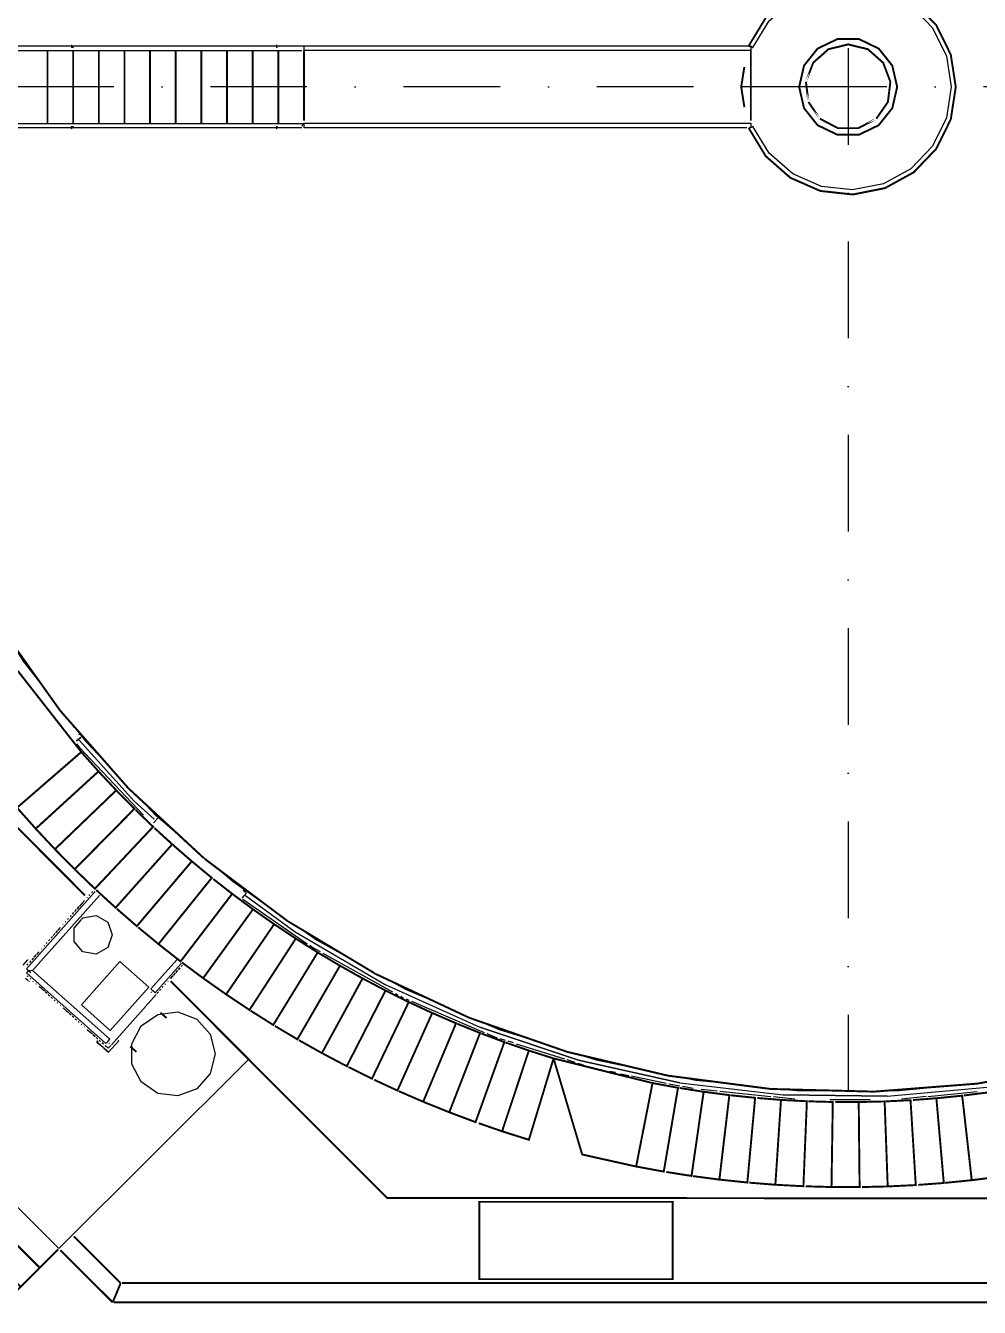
# Model space of a CAD drawing. Extents: x -57244 to 324435, y 15553 to 159369.
# Drawn here: x 155243 to 165114, y 110099 to 123362 of the extents above; entities that cross this region are included whole.
import ezdxf

# ---------------------------------------------------------------- set-up
doc = ezdxf.new("R2010")
doc.units = 0
doc.header["$LTSCALE"] = 2000
doc.header["$MEASUREMENT"] = 0
doc.linetypes.add('DASHDOT', pattern=[1, 0.5, -0.25, 0, -0.25])
doc.linetypes.add('HIDDEN', pattern=[0.375, 0.25, -0.125])
doc.layers.add('BASE', color=253, linetype='CONTINUOUS')

msp = doc.modelspace()

# ---------------------------------------------------------------- linework, layer by layer
at = {"layer": 'BASE', "linetype": 'DASHDOT'}
for p, q in [((163755.6040535433, 133127.8937172004, 19694), (163755.6040535433, 112328.0937172004, 19694)), ((174155.6040535433, 122727.9137172003, 19694), (153422.1240535422, 122727.9137172003, 19694)), ((157489.9840535407, 114324.5337172002, 1200), (158155.8240535421, 113861.0937172002, 1200)), ((159043.6040535438, 113361.1537172002, 1200), (158322.284053544, 113761.5137172001, 1200)), ((159071.3440535401, 113345.7537172004, 1200), (159099.0840535421, 113330.3537172005, 1200)), ((159182.3240535435, 113289.9937172004, 1200), (159210.0640535398, 113278.0937172004, 1200)), ((159237.8040535419, 113266.1937172002, 1200), (159986.8840535389, 112944.7337172002, 1200)), ((160208.8240535391, 112860.6137172004, 1200), (160153.3440535408, 112878.0337172002, 1200)), ((160292.0640535405, 112834.5137172001, 1200), (160236.5640535412, 112851.9137172004, 1200)), ((160319.8040535426, 112825.7937172003, 1200), (160819.1840535422, 112669.1137172002, 1200)), ((160930.1440535389, 112634.2937172003, 1200), (160846.9240535385, 112660.4137172003, 1200)), ((160957.904053542, 112625.5937172003, 1200), (161013.3840535403, 112608.1937172004, 1200)), ((161068.8640535387, 112590.7737172003, 1200), (161096.6040535408, 112582.0737172003, 1200)), ((161207.5840535384, 112556.0537172003, 1200), (161179.8440535422, 112561.7537172004, 1200)), ((161346.304053544, 112527.5537172003, 1200), (161290.8240535398, 112538.9537172004, 1200)), ((161401.7840535423, 112516.1537172002, 1200), (161485.0240535437, 112499.0337172004, 1200)), ((161512.76405354, 112493.3337172003, 1200), (161873.4240535399, 112419.2137172003, 1200)), ((161901.164053542, 112413.5137172003, 1200), (162012.1440535396, 112390.7137172003, 1200)), ((162150.8640535394, 112362.2137172003, 1200), (162039.8840535417, 112385.0137172003, 1200)), ((162400.5440535416, 112335.1337172001, 1200), (162234.0840535398, 112352.0537172002, 1200)), ((162955.4240535406, 112278.6937172002, 1200), (162428.2840535437, 112332.3137172004, 1200)), ((163205.1040535429, 112253.3137172003, 1200), (162983.1640535427, 112275.8737172001, 1200)), ((163565.7640535428, 112251.3537172003, 1200), (163981.924053542, 112251.3537172003, 1200)), ((164564.5240535421, 112279.5937172003, 1200), (164307.7040535383, 112253.4737172003, 1200)), ((164580.5240535395, 112281.2137172002, 1200), (165091.6440535438, 112333.1937172004, 1200))]:
    msp.add_line(p, q, dxfattribs=at)
at = {"layer": 'BASE', "linetype": 'Continuous'}
for p, q in [((163248.6040535426, 122727.9137172003, 23317), (162648.6040535426, 122727.9137172003, 23317)), ((155714.4040535422, 116137.3337172002, 2930), (155714.2640535414, 116137.5337172003, 2930)), ((155733.9040535429, 116109.7937172004, 2930), (155742.1440535385, 116098.1337172003, 2930)), ((155769.8840535406, 115962.6337172003, 2089.999999999996), (155815.3040535384, 115994.7737172004, 2089.999999999996)), ((155797.6440535436, 116019.7337172002, 2930), (155792.8040535407, 116026.5537172004, 2930)), ((155797.6440535436, 115969.1737172002, 1200), (156366.3640535422, 115338.6337172005, 1200)), ((156617.4440535411, 115166.5137172005, 2089.999999999996), (156568.0040535386, 115111.0337172003, 2089.999999999996)), ((156617.4440535411, 115166.5137172005, 2930), (156568.0040535386, 115111.0337172003, 2930)), ((157406.7440535393, 114494.8337172003, 2089.999999999996), (157400.184053542, 114500.6737172004, 2089.999999999996)), ((157400.184053542, 114500.6737172004, 2930), (157406.7440535393, 114494.8337172003, 2930)), ((157434.4840535414, 114470.1337172004, 2930), (157431.3640535387, 114472.9337172002, 2930)), ((157431.3640535387, 114472.9337172002, 2089.999999999996), (157434.4840535414, 114470.1337172004, 2089.999999999996)), ((155315.6440535429, 113585.1537172004, 3998.579999999998), (156007.7640535411, 114361.9537172003, 3998.579999999998)), ((155880.864053544, 114339.8137172002, 2909.139999999996), (155875.8640535394, 114334.2137172004, 2908.920000000002)), ((155880.864053544, 114339.8137172002, 2909.139999999996), (155875.8640535394, 114334.2137172004, 2908.920000000002)), ((155880.864053544, 114339.8137172002, 2909.139999999996), (155875.8840535403, 114334.2137172004, 2908.920000000002)), ((155900.5840535435, 114361.9537172003, 2909.979999999996), (155908.6040535403, 114370.9537172003, 2910.339999999997)), ((155900.5840535435, 114361.9537172003, 2909.979999999996), (155908.6040535403, 114370.9537172003, 2910.339999999997)), ((155900.6040535387, 114361.9537172003, 2909.979999999996), (155908.6040535403, 114370.9337172002, 2910.339999999997)), ((155936.3440535424, 114402.0937172002, 2911.519999999997), (155925.3040535419, 114389.7137172001, 2911.059999999998)), ((155936.3440535424, 114402.0937172002, 2911.519999999997), (155925.3040535419, 114389.7137172001, 2911.059999999998)), ((157517.7240535427, 114396.0337172002, 2930), (157493.6840535418, 114417.4537172004, 2930)), ((157493.6840535418, 114417.4537172004, 2089.999999999996), (157517.7240535427, 114396.0337172002, 2089.999999999996)), ((155752.2840535428, 114195.4937172004, 2903.620000000003), (155769.8840535406, 114215.2737172002, 2904.379999999997)), ((155752.2840535428, 114195.4937172004, 2903.620000000003), (155769.8840535406, 114215.2737172002, 2904.379999999997)), ((155777.0040535411, 114223.2537172005, 2904.679999999997), (155797.6440535436, 114246.4137172004, 2905.559999999998)), ((155777.0040535411, 114223.2537172005, 2904.679999999997), (155797.6440535436, 114246.4137172004, 2905.559999999998)), ((155797.6440535436, 114246.3937172001, 2905.559999999998), (155777.0040535411, 114223.2537172005, 2904.679999999997)), ((155825.3840535399, 114277.5537172003, 2906.759999999998), (155801.7240535395, 114250.9937172004, 2905.739999999998)), ((155825.3840535399, 114277.5537172003, 2906.759999999998), (155801.7240535395, 114250.9937172004, 2905.739999999998)), ((155825.3840535399, 114277.5337172004, 2906.759999999998), (155801.7240535395, 114250.9937172004, 2905.739999999998)), ((155853.1240535419, 114308.6937172001, 2907.939999999995), (155826.4240535427, 114278.7337172002, 2906.799999999999)), ((155853.1240535419, 114308.6937172001, 2907.939999999995), (155826.4240535427, 114278.7337172002, 2906.799999999999)), ((155653.4040535436, 114084.5337172004, 2899.379999999997), (155658.9240535439, 114090.7337172002, 2899.599999999999)), ((155653.4040535436, 114084.5337172004, 2899.379999999997), (155658.9240535439, 114090.7337172002, 2899.599999999999)), ((155653.4040535436, 114084.5337172004, 2899.379999999997), (155658.9240535439, 114090.7137172003, 2899.599999999999)), ((155678.1240535419, 114112.2737172003, 2900.439999999999), (155686.6640535401, 114121.8537172002, 2900.799999999999)), ((155678.1240535419, 114112.2737172003, 2900.439999999999), (155686.6640535401, 114121.8537172002, 2900.799999999999)), ((155714.4040535422, 114152.9937172005, 2902), (155702.8440535403, 114140.0137172001, 2901.5)), ((155714.4040535422, 114152.9937172005, 2902), (155702.8440535403, 114140.0137172001, 2901.5)), ((155714.4040535422, 114152.9737172002, 2902), (155702.8440535403, 114140.0137172001, 2901.5)), ((155727.5640535386, 114167.7537172005, 2902.560000000001), (155742.1440535385, 114184.1337172003, 2903.179999999997)), ((155727.5640535386, 114167.7537172005, 2902.560000000001), (155742.1440535385, 114184.1337172003, 2903.179999999997)), ((155727.5640535386, 114167.7537172005, 2902.560000000001), (155742.1440535385, 114184.1137172005, 2903.179999999997)), ((155520.2040535383, 113935.0337172005, 2893.66), (155505.0840535419, 113918.0737172003, 2893)), ((155520.2040535383, 113935.0337172005, 2893.66), (155505.0840535419, 113918.0737172003, 2893)), ((155547.9440535404, 113966.1737172003, 2894.84), (155529.8040535403, 113945.8137172003, 2894.059999999998)), ((155547.9440535404, 113966.1737172003, 2894.84), (155529.8040535403, 113945.8137172003, 2894.059999999998)), ((155547.9440535404, 113966.1537172002, 2894.84), (155529.8240535412, 113945.8137172003, 2894.059999999998)), ((155554.5240535386, 113973.5537172002, 2895.119999999995), (155575.6840535425, 113997.3137172002, 2896.040000000001)), ((155554.5240535386, 113973.5537172002, 2895.119999999995), (155575.6840535425, 113997.3137172002, 2896.040000000001)), ((155554.5440535395, 113973.5537172002, 2895.119999999995), (155575.6840535425, 113997.2937172004, 2896.040000000001)), ((155579.2440535428, 114001.2937172004, 2896.179999999997), (155603.4240535387, 114028.4537172004, 2897.219999999998)), ((155579.2440535428, 114001.2937172004, 2896.179999999997), (155603.4240535387, 114028.4537172004, 2897.219999999998)), ((155628.6840535394, 114056.7937172005, 2898.32), (155631.1840535418, 114059.5937172003, 2898.419999999998)), ((155628.6840535394, 114056.7937172005, 2898.32), (155631.1840535418, 114059.5937172003, 2898.419999999998)), ((155628.6840535394, 114056.7937172005, 2898.32), (155631.1840535418, 114059.5737172004, 2898.419999999998)), ((158034.0840535398, 113983.3737172002, 1200), (158963.5240535412, 113441.4337172003, 1200)), ((155409.2240535406, 113810.4937172005, 2888.880000000001), (155406.2040535427, 113807.0937172002, 2888.759999999995)), ((155409.2240535406, 113810.4937172005, 2888.880000000001), (155406.2040535427, 113807.0937172002, 2888.759999999995)), ((155436.9640535427, 113841.6337172004, 2890.080000000002), (155430.9240535411, 113834.8337172004, 2889.819999999996)), ((155436.9640535427, 113841.6337172004, 2890.080000000002), (155430.9240535411, 113834.8337172004, 2889.819999999996)), ((155464.7240535399, 113872.7537172004, 2891.259999999998), (155455.6440535394, 113862.5737172003, 2890.879999999997)), ((155464.7240535399, 113872.7537172004, 2891.259999999998), (155455.6440535394, 113862.5737172003, 2890.879999999997)), ((155455.6640535404, 113862.5737172003, 2890.879999999997), (155464.7240535399, 113872.7537172004, 2891.259999999998)), ((155492.464053542, 113903.8937172003, 2892.459999999999), (155480.3640535436, 113890.3337172004, 2891.939999999999)), ((155492.464053542, 113903.8937172003, 2892.459999999999), (155480.3640535436, 113890.3337172004, 2891.939999999999)), ((155270.5040535409, 113692.1737172002, 830), (155266.664053539, 113695.5937172003, 830)), ((155298.2640535439, 113685.9337172003, 2884.119999999995), (155282.6040535394, 113668.3737172005, 2883.439999999995)), ((155298.2640535439, 113685.9337172003, 2884.119999999995), (155282.6040535394, 113668.3737172005, 2883.439999999995)), ((155326.0040535402, 113717.0737172002, 2885.319999999996), (155307.3240535435, 113696.1137172004, 2884.499999999996)), ((155326.0040535402, 113717.0737172002, 2885.319999999996), (155307.3240535435, 113696.1137172004, 2884.499999999996)), ((155332.0440535419, 113723.8737172005, 2885.579999999998), (155353.7440535423, 113748.2137172004, 2886.5)), ((155332.0440535419, 113723.8737172005, 2885.579999999998), (155353.7440535423, 113748.2137172004, 2886.5)), ((155381.4840535386, 113779.3537172002, 2887.700000000001), (155356.7640535402, 113751.6137172004, 2886.639999999999)), ((155381.4840535386, 113779.3537172002, 2887.700000000001), (155356.7640535402, 113751.6137172004, 2886.639999999999)), ((155257.884053541, 113640.6337172001, 2882.380000000001), (155270.5040535409, 113654.7937172004, 2882.919999999995)), ((155257.884053541, 113640.6337172001, 2882.380000000001), (155270.5040535409, 113654.7937172004, 2882.919999999995)), ((156790.9440535397, 113557.4137172004, 2909.739999999998), (156768.6440535399, 113532.3937172003, 2908.799999999996)), ((156790.9440535397, 113557.4137172004, 2909.739999999998), (156768.6440535399, 113532.3937172003, 2908.799999999996)), ((156790.9440535397, 113557.4137172004, 2909.739999999998), (156768.6440535399, 113532.3737172004, 2908.799999999996)), ((156815.6640535438, 113585.1537172004, 2910.799999999999), (156796.4040535429, 113563.5337172005, 2909.979999999996)), ((156796.4040535429, 113563.5337172005, 2909.979999999996), (156815.6640535438, 113585.1537172004, 2910.799999999999)), ((156815.6640535438, 113585.1537172004, 2910.82), (156796.4040535429, 113563.5137172003, 2909.979999999996)), ((156840.3840535422, 113612.8937172003, 2911.879999999997), (156824.1440535392, 113594.6537172005, 2911.179999999997)), ((156840.3840535422, 113612.8937172003, 2911.879999999997), (156824.1440535392, 113594.6537172005, 2911.179999999997)), ((156824.1440535392, 113594.6537172005, 2911.179999999997), (156840.3840535422, 113612.8937172003, 2911.879999999997)), ((156851.8840535413, 113625.7937172003, 2912.360000000001), (156865.1040535405, 113640.6337172001, 2912.939999999999)), ((156851.8840535413, 113625.7937172003, 2912.360000000001), (156865.1040535405, 113640.6337172001, 2912.939999999999)), ((156851.8840535413, 113625.7937172003, 2912.360000000001), (156865.1040535405, 113640.6337172001, 2912.939999999999)), ((155270.5040535409, 113477.8337172004, 850), (155243.4840535439, 113501.9137172004, 850)), ((155270.5040535409, 113477.8337172004, 830), (155243.4840535439, 113501.9137172004, 830)), ((155270.5040535409, 113518.0337172003, 2880), (155257.4640535385, 113529.6537172003, 2880)), ((155270.5040535409, 113518.0337172003, 2880), (155257.4640535385, 113529.6537172003, 2880)), ((155298.2640535439, 113493.3137172001, 2880), (155288.6040535391, 113501.9137172004, 2880)), ((155298.2640535439, 113493.3137172001, 2880), (155288.6040535391, 113501.9137172004, 2880)), ((155326.0040535402, 113468.5937172003, 2880), (155319.7440535397, 113474.1737172002, 2880)), ((155326.0040535402, 113468.5937172003, 2880), (155319.7440535397, 113474.1737172002, 2880)), ((155353.7440535423, 113443.8737172001, 2880), (155350.8840535403, 113446.4337172003, 2880)), ((155353.7440535423, 113443.8737172001, 2880), (155350.8840535403, 113446.4337172003, 2880)), ((155350.8840535403, 113446.4337172003, 2880), (155353.7440535423, 113443.8937172004, 2880)), ((155409.2240535406, 113394.4537172004, 2880), (155382.0240535409, 113418.6937172003, 2880)), ((155409.2240535406, 113394.4537172004, 2880), (155382.0240535409, 113418.6937172003, 2880)), ((156667.3440535422, 113418.6937172003, 2904.439999999999), (156657.6840535432, 113407.8337172004, 2904.019999999997)), ((156657.6840535432, 113407.8337172004, 2904.019999999997), (156667.3440535422, 113418.6937172003, 2904.439999999999)), ((156667.3440535422, 113418.6937172003, 2904.439999999999), (156657.6840535432, 113407.8337172004, 2904.019999999997)), ((156685.4240535394, 113438.9737172002, 2905.219999999998), (156692.0640535405, 113446.4337172003, 2905.5)), ((156685.4240535394, 113438.9737172002, 2905.219999999998), (156692.0640535405, 113446.4337172003, 2905.5)), ((156692.0640535405, 113446.4337172003, 2905.5), (156685.4240535394, 113438.9737172002, 2905.219999999998)), ((156713.1640535415, 113470.1137172005, 2906.399999999998), (156716.7840535388, 113474.1737172002, 2906.559999999998)), ((156713.1640535415, 113470.1137172005, 2906.399999999998), (156716.7840535388, 113474.1737172002, 2906.559999999998)), ((156713.1640535415, 113470.1137172005, 2906.399999999998), (156716.7840535388, 113474.1737172002, 2906.559999999998)), ((156740.9040535436, 113501.2537172004, 2907.599999999995), (156766.2240535413, 113529.6537172003, 2908.679999999997)), ((156766.2240535413, 113529.6537172003, 2908.679999999997), (156740.9040535436, 113501.2537172004, 2907.599999999995)), ((156740.9040535436, 113501.2537172004, 2907.599999999995), (156766.2240535413, 113529.6537172003, 2908.679999999997)), ((155436.9640535427, 113369.7337172002, 2880), (155413.1640535415, 113390.9537172004, 2880)), ((155436.9640535427, 113369.7337172002, 2880), (155413.1640535415, 113390.9537172004, 2880)), ((155464.7240535399, 113345.0137172001, 2880), (155444.3040535421, 113363.1937172003, 2880)), ((155464.7240535399, 113345.0137172001, 2880), (155444.3040535421, 113363.1937172003, 2880)), ((155475.4240535418, 113335.4537172004, 2880), (155492.464053542, 113320.2937172003, 2880)), ((155475.4240535418, 113335.4537172004, 2880), (155492.464053542, 113320.2937172003, 2880)), ((155492.464053542, 113320.2937172003, 2880), (155475.4440535427, 113335.4537172004, 2880)), ((155506.5640535424, 113307.7137172001, 2880), (155520.2040535383, 113295.5737172002, 2880)), ((155506.5640535424, 113307.7137172001, 2880), (155520.2040535383, 113295.5737172002, 2880)), ((155537.704053543, 113279.9737172002, 2880), (155547.9440535404, 113270.8537172003, 2880)), ((155537.704053543, 113279.9737172002, 2880), (155547.9440535404, 113270.8537172003, 2880)), ((156130.5640535414, 112816.2137172004, 2881.379999999997), (156593.1840535413, 113335.4537172004, 2901.259999999995)), ((156593.1840535413, 113335.4537172004, 2901.259999999995), (156130.5640535414, 112816.2137172004, 2881.379999999997)), ((156593.2040535423, 113335.4537172004, 2901.259999999995), (156130.5640535414, 112816.2137172004, 2881.379999999997)), ((156540.4840535411, 113363.1937172003, 3998.579999999998), (156546.7040535397, 113356.9937172001, 3998.579999999998)), ((156602.1840535439, 113345.5537172003, 2901.639999999999), (156617.9040535396, 113363.1937172003, 2902.319999999996)), ((156617.9040535396, 113363.1937172003, 2902.319999999996), (156602.1840535439, 113345.5537172003, 2901.639999999999)), ((156602.1840535439, 113345.5537172003, 2901.639999999999), (156617.9040535396, 113363.1937172003, 2902.319999999996)), ((156629.9440535411, 113376.6937172002, 2902.839999999997), (156642.6240535438, 113390.9537172004, 2903.379999999997)), ((156629.9440535411, 113376.6937172002, 2902.839999999997), (156642.6240535438, 113390.9537172004, 2903.379999999997)), ((156629.9440535411, 113376.6937172002, 2902.839999999997), (156642.6240535438, 113390.9537172004, 2903.379999999997)), ((155568.8440535436, 113252.2337172003, 2880), (155575.6840535425, 113246.1337172001, 2880)), ((155568.8440535436, 113252.2337172003, 2880), (155575.6840535425, 113246.1337172001, 2880)), ((155599.9840535383, 113224.4937172005, 2880), (155603.4240535387, 113221.4137172004, 2880)), ((155599.9840535383, 113224.4937172005, 2880), (155603.4240535387, 113221.4137172004, 2880)), ((155603.4240535387, 113221.4137172004, 2880), (155599.9840535383, 113224.4937172005, 2880)), ((155658.9240535439, 113171.9737172005, 2880), (155631.1240535389, 113196.7337172003, 2880)), ((155658.9240535439, 113171.9737172005, 2880), (155631.1240535389, 113196.7337172003, 2880)), ((155631.1240535389, 113196.7337172003, 2880), (155631.1840535418, 113196.6937172002, 2880)), ((155686.6640535401, 113147.2537172002, 2880), (155662.2640535395, 113168.9937172004, 2880)), ((155686.6640535401, 113147.2537172002, 2880), (155662.2640535395, 113168.9937172004, 2880)), ((155714.4040535422, 113122.5337172005, 2880), (155693.4040535401, 113141.2537172001, 2880)), ((155714.4040535422, 113122.5337172005, 2880), (155693.4040535401, 113141.2537172001, 2880)), ((155714.4040535422, 113122.5337172005, 2880), (155693.4040535401, 113141.2537172001, 2880)), ((155742.1440535385, 113097.8137172003, 2880), (155724.5440535407, 113113.5137172003, 2880)), ((155742.1440535385, 113097.8137172003, 2880), (155724.5440535407, 113113.5137172003, 2880)), ((155742.1440535385, 113097.8137172003, 2880), (155724.5440535407, 113113.5137172003, 2880)), ((155755.6640535404, 113085.7737172004, 2880), (155769.8840535406, 113073.0937172001, 2880)), ((155755.6640535404, 113085.7737172004, 2880), (155769.8840535406, 113073.0937172001, 2880)), ((155755.6840535413, 113085.7737172004, 2880), (155769.8840535406, 113073.0937172001, 2880)), ((155786.804053541, 113058.0337172004, 2880), (155797.6440535436, 113048.3737172004, 2880)), ((155786.804053541, 113058.0337172004, 2880), (155797.6440535436, 113048.3737172004, 2880)), ((155817.9440535415, 113030.2737172003, 2880), (155825.3840535399, 113023.6537172002, 2880)), ((155817.9440535415, 113030.2737172003, 2880), (155825.3840535399, 113023.6537172002, 2880)), ((155853.1240535419, 112998.9337172004, 2880), (155849.0840535421, 113002.5337172004, 2880)), ((155853.1240535419, 112998.9337172004, 2880), (155849.0840535421, 113002.5337172004, 2880)), ((155849.0840535421, 113002.5337172004, 2880), (155853.1240535419, 112998.9537172002, 2880)), ((155880.2240535427, 112974.7937172002, 2880), (155908.6040535403, 112949.5137172003, 2880)), ((155880.2240535427, 112974.7937172002, 2880), (155908.6040535403, 112949.5137172003, 2880)), ((155880.2240535427, 112974.7937172002, 2880), (155908.6040535403, 112949.5137172003, 2880)), ((155936.3440535424, 112924.7937172002, 2880), (155911.3640535433, 112947.0537172002, 2880)), ((155936.3440535424, 112924.7937172002, 2880), (155911.3640535433, 112947.0537172002, 2880)), ((155964.1040535396, 112900.0737172003, 2880), (155942.5040535439, 112919.3137172003, 2880)), ((155964.1040535396, 112900.0737172003, 2880), (155942.5040535439, 112919.3137172003, 2880)), ((155942.5040535439, 112919.3137172003, 2880), (155964.1040535396, 112900.0737172003, 2880)), ((155973.6440535387, 112891.5737172004, 2880), (155991.8440535417, 112875.3537172002, 2880)), ((155973.6440535387, 112891.5737172004, 2880), (155991.8440535417, 112875.3537172002, 2880)), ((155991.8440535417, 112875.3537172002, 2880), (155973.6440535387, 112891.5737172004, 2880)), ((156004.7840535393, 112863.8137172003, 2880), (156019.5840535438, 112850.6337172004, 2880)), ((156004.7840535393, 112863.8137172003, 2880), (156019.5840535438, 112850.6337172004, 2880)), ((156019.5840535438, 112850.6337172004, 2880), (156004.7840535393, 112863.8137172003, 2880)), ((156047.32405354, 112785.7137172004, 830), (156021.9440535395, 112808.3337172004, 830)), ((156047.32405354, 112785.7137172004, 850), (156021.9440535395, 112808.3337172004, 850)), ((156047.32405354, 112825.9137172002, 2880), (156035.904053539, 112836.0737172004, 2880)), ((156047.32405354, 112825.9137172002, 2880), (156035.904053539, 112836.0737172004, 2880)), ((156035.904053539, 112836.0737172004, 2880), (156047.32405354, 112825.9137172002, 2880)), ((156067.0440535395, 112808.3337172004, 2880), (156098.5440535398, 112780.2937172002, 2880)), ((156075.0640535421, 112801.1937172004, 2880), (156098.5440535398, 112780.2937172002, 2880)), ((156098.1840535401, 112780.5937172002, 2089.999999999996), (156098.5440535398, 112780.2937172002, 2089.999999999996)), ((156098.1840535401, 112780.5937172002, 2089.999999999996), (156098.5440535398, 112780.2937172002, 2089.999999999996)), ((156123.5240535388, 112808.3337172004, 2881.079999999998), (156098.5440535398, 112780.2937172002, 2880)), ((156123.5240535388, 112808.3337172004, 2881.079999999998), (156098.5440535398, 112780.2937172002, 2880)), ((156098.5440535398, 112780.2937172002, 2089.999999999996), (156098.8040535405, 112780.5937172002, 2089.999999999996)), ((156098.5440535398, 112780.2937172002, 2089.999999999996), (156098.8040535405, 112780.5937172002, 2089.999999999996)), ((156109.7240535411, 112836.0737172004, 3998.579999999998), (156102.8040535384, 112829.1737172004, 3998.579999999998)), ((164159.1640535436, 112285.6937172002, 1200), (163083.3440535396, 112299.5337172002, 1200))]:
    msp.add_line(p, q, dxfattribs=at)
for points, elevation in [([(157949.8840535411, 114099.2537172002), (158867.8640535411, 113548.0337172003), (159837.6440535412, 113094.1337172003), (160848.9640535412, 112742.3337172003), (161891.1040535412, 112496.3937172003), (162953.0040535411, 112358.9137172003), (164023.4040535412, 112331.3337172003), (165090.9640535412, 112413.9737172003), (166144.3840535411, 112605.9537172003), (167172.4640535412, 112905.2137172003), (168164.3240535412, 113308.5937172003), (169109.4640535412, 113811.8137172003), (169997.8440535412, 114409.5737172003), (170820.0640535412, 115095.4937172004), (171567.4040535412, 115862.3137172003), (172231.9240535412, 116701.9137172003), (172806.5840535412, 117605.3937172003), (173285.3240535412, 118563.1737172003), (173663.0240535412, 119565.0937172003), (173935.7240535412, 120600.5537172003), (174100.5040535411, 121658.5537172003), (174155.6240535413, 122727.8937172003), (174100.5040535411, 123797.2337172002)], 19693.99999999994), ([(166144.3840535411, 112605.9537172003), (165090.9640535412, 112413.9737172003), (164023.4040535412, 112331.3337172003), (162953.0040535411, 112358.9137172003), (161891.1040535412, 112496.3937172003), (160848.9640535412, 112742.3337172003), (159837.6440535412, 113094.1337172003), (158867.8640535411, 113548.0337172003), (157949.8840535411, 114099.2537172002), (157093.4640535412, 114741.9337172003), (156307.6440535412, 115469.2737172003), (155600.7840535412, 116273.5537172003), (154980.3640535411, 117146.2537172002)], 19694.00000000007), ([(154980.3640535411, 117146.2537172002), (155600.7840535412, 116273.5537172003), (156307.6440535412, 115469.2737172003), (157093.4640535412, 114741.9337172003), (157949.8840535411, 114099.2537172002)], 19694.00000000007), ([(153300.7440535411, 116902.4937172002), (151343.1040535411, 114948.2737172003), (155587.1840535412, 110707.0537172003), (157545.4640535412, 112661.9337172003)], 800), ([(153300.7440535411, 116902.4937172002), (151343.1040535411, 114948.2737172003), (155587.1840535412, 110707.0537172003), (157545.4640535412, 112661.9337172003)], 800), ([(155812.4440535732, 115998.8137172003), (155815.3040535732, 115994.7737172003), (155769.8840535732, 115962.6337172004)], 2930.000000170996), ([(155797.6440535534, 115969.1737172003), (156366.3640535533, 115338.6337172003), (156574.4440535533, 115150.9337172003)], 1220.000000061787), ([(157483.2640535411, 114334.2137172003), (157529.2240535412, 114385.7937172003), (157524.8440535412, 114389.7137172003)], 2930.000000000007), ([(157483.2640534966, 114334.2137172003), (157529.2240534965, 114385.7937172003), (157524.8440534965, 114389.7137172003)], 2089.999999765656), ([(157517.7240535412, 114360.5737172003), (158034.0840535412, 113983.3737172002), (158963.5240535412, 113441.4337172003), (159943.7840535412, 112997.9337172003), (160964.4240535412, 112657.5537172003), (162014.6640535412, 112423.9337172003), (163083.3440535412, 112299.5337172003), (164159.1640535412, 112285.6937172003), (165230.7040535412, 112382.5337172003), (166286.6040535412, 112589.0337172003), (167315.6840535412, 112902.9937172002), (168307.0240535412, 113321.1337172004), (169225.4040535412, 113825.3937172003)], 1219.999999999964), ([(155825.3840535413, 114116.1737172003), (155835.6640535413, 114128.4537172003), (155972.4240535412, 114152.5537172003), (156092.6840535412, 114083.1337172004), (156140.1640535412, 113952.6537172003), (156092.6840535412, 113822.1537172003), (155972.4240535412, 113752.7337172003), (155835.6640535413, 113776.8337172003), (155746.4040535413, 113883.2137172003), (155746.4040535413, 114022.0737172003), (155822.1040535412, 114112.2737172003)], 2980.020000000575), ([(155217.7040535412, 113640.6337172003), (155266.6640535412, 113695.5937172003), (155270.5040535411, 113692.1737172003)], 850), ([(155283.6640535412, 113474.1737172003), (155279.6640535412, 113469.6737172003), (155274.6240535411, 113474.1737172003)], 850), ([(155274.6240535411, 113474.1737172003), (155279.6640535412, 113469.6737172003), (155283.6640535412, 113474.1737172003)], 830.0000000000073), ([(162014.6640535425, 112423.9337172003), (160964.4240535425, 112657.5537172003), (159943.7840535424, 112997.9337172003)], 1200.000000006527), ([(156019.5840535412, 112810.4337172003), (155981.5040535411, 112844.3737172004), (155991.8440535412, 112855.9737172003)], 830.0000000000073), ([(155991.8440535412, 112855.9737172003), (155981.5040535411, 112844.3737172004), (156019.5840535412, 112810.4337172003)], 850), ([(156200.2040535412, 112863.8137172003), (156207.4040535412, 112857.4137172003), (156100.9640535412, 112737.9337172003), (156053.0840535412, 112780.5937172002)], 850), ([(156053.0840535394, 112780.5937172002), (156100.9640535394, 112737.9337172003), (156207.4040535393, 112857.4137172003)], 829.9999999908105), ([(156098.8040535412, 112780.5937172002), (156098.5440535412, 112780.2937172003), (156098.1840535412, 112780.5937172002)], 2089.999999999996), ([(156098.1840535412, 112780.5937172002), (156098.5440535412, 112780.2937172003), (156098.8040535412, 112780.5937172002)], 2089.999999999996), ([(163066.3840535411, 112357.9737172003), (163228.8840535411, 112341.4337172003), (163732.2240535412, 112341.4337172003)], 19695.48), ([(164120.6440535412, 112341.4337172003), (164282.3640535411, 112341.4337172003), (164786.4840535411, 112392.7137172003)], 19695.48)]:
    msp.add_lwpolyline(points, dxfattribs=dict(at, elevation=elevation))
for points, const_width, elevation in [([(162726.8040535412, 122300.7737172003), (162902.5640535412, 122011.1137172004), (163157.2840535412, 121787.7137172003), (163467.4040535412, 121651.2737172003), (163804.2040535412, 121614.3937172003), (164136.5040535411, 121680.4937172002), (164433.5440535412, 121843.4537172003), (164667.8440535412, 122088.1937172003), (164817.6840535412, 122392.0737172003), (164869.2240535412, 122726.9337172003), (164817.6840535412, 123061.8137172003), (164667.8440535412, 123365.6737172003), (164433.5440535412, 123610.4337172003), (164136.5040535411, 123773.3937172003), (163804.2040535412, 123839.4937172004), (163467.4040535412, 123802.5937172003), (163157.2840535412, 123666.1337172003), (162902.5640535412, 123442.7337172003), (162726.8040535412, 123153.0937172003), (162770.4040535412, 123135.0337172003)], 20, 24329.52), ([(155469.7240535412, 122352.0337172003), (155469.7240535412, 123101.1137172004)], 20, 21577.86), ([(155722.1040535411, 123128.8537172003), (155722.1040535411, 123150.5137172003), (155742.1440535412, 123138.9537172003)], 20, 22577.86), ([(155735.1640535412, 122352.0337172003), (155735.1640535412, 123101.1137172004)], 20, 21771.08), ([(156000.6240535411, 122352.0337172003), (156000.6040535412, 123101.1137172004)], 20, 21964.32), ([(156266.0640535412, 122352.0337172003), (156266.0640535412, 123101.1137172004)], 20, 22157.54), ([(156531.5240535412, 122352.0337172003), (156531.4840535411, 123101.1137172004)], 20, 22350.78), ([(156796.9440535412, 122352.0337172003), (156796.9440535412, 123101.1137172004)], 20, 22544), ([(157062.4040535412, 122352.0337172003), (157062.4040535412, 123101.1137172004)], 20, 22737.24), ([(157327.8840535411, 123101.1137172004), (157327.8640535411, 122352.0337172003)], 20, 22930.46), ([(157593.3240535412, 122352.0337172003), (157593.3240535412, 123101.1137172004)], 20, 23123.7), ([(157850.6440535412, 123147.6537172003), (157845.6840535412, 123150.5137172003), (157845.6840535412, 123128.8537172003)], 20, 24123.7), ([(157858.7640535411, 123101.1137172004), (157858.7440535411, 122352.0337172003)], 20, 23316.92), ([(158124.2040535412, 122379.7937172003), (158124.1840535412, 123101.1137172004)], 20, 23317), ([(162748.6040535412, 122379.7937172003), (162748.6040535412, 123101.1137172004)], 20, 23317), ([(163393.5040535411, 122977.8337172003), (163551.1440535412, 123117.4937172004), (163755.6240535411, 123167.8937172003), (163960.1040535411, 123117.4937172004), (164117.7440535411, 122977.8337172003), (163960.1040535411, 123117.4937172004)], 20, 23114), ([(162681.7640535411, 122518.4937172004), (162648.6040535412, 122727.9137172003), (162681.3440535412, 122934.6537172003)], 20, 23317), ([(164192.4240535412, 122780.9337172003), (164167.0240535412, 122571.8737172002), (164047.4040535412, 122398.5537172003)], 20, 23114), ([(155742.1440535412, 122316.8537172003), (155722.1040535411, 122305.2737172003), (155722.1040535411, 122324.2937172003)], 20, 22577.86), ([(157845.6840535412, 122324.2937172003), (157845.6840535412, 122305.2737172003), (157850.6440535412, 122308.1337172004)], 20, 24123.7), ([(163860.9240535412, 122300.6737172003), (163650.3240535412, 122300.6737172003), (163463.8440535412, 122398.5537172003)], 20, 23114), ([(154465.9640535412, 118055.1537172003), (154980.3640535411, 117146.2537172002), (155598.8640535411, 116276.2537172004)], 20, 19694), ([(156305.5040535411, 115471.6937172003), (155603.4240535412, 116270.5337172003)], 20, 19694), ([(155825.3840535413, 115838.4737172003), (155997.4040535413, 115645.1537172003), (155347.5440535413, 115051.8137172003), (155154.2240535412, 115269.0937172003), (155714.4040535413, 115754.8737172002)], 20, 13726.32000000077), ([(155742.1440535412, 115778.9337172003), (155797.6440535412, 115827.0537172003)], 20, 13726.32), ([(155351.6040535412, 115055.5537172003), (155347.5440535412, 115051.8137172003), (155546.3240535412, 114839.5737172003), (156180.8640535411, 115449.2937172003), (155997.4040535412, 115645.1537172003), (155991.8440535412, 115640.0537172003)], 20, 13448.44), ([(155552.2240535412, 114833.5937172003), (155750.4640535412, 114632.4537172003), (156369.2240535412, 115258.2137172003), (156186.0440535412, 115444.0337172003)], 20, 13170.54), ([(157084.3440535412, 114750.3737172004), (156307.6440535412, 115469.2737172003)], 20, 19694), ([(155857.5440535412, 114361.9537172003), (154888.2240535411, 115332.9737172003)], 20, 1200), ([(155757.3240535411, 114639.3937172003), (155750.4640535411, 114632.4537172003), (155959.8840535411, 114430.6537172003), (156562.4240535411, 115071.9737172003), (156380.2440535411, 115247.5937172003)], 20, 12892.66), ([(155974.2840535414, 114417.4537172003), (156174.3440535415, 114234.2537172002), (156760.3240535413, 114890.7737172003), (156574.4440535414, 115060.9537172003)], 20, 12614.76000000164), ([(156768.6440535412, 114883.5137172003), (156962.7840535412, 114714.6737172003), (156393.7440535411, 114043.3937172004), (156187.0040535411, 114223.2537172002)], 20, 12336.88), ([(156962.8640535414, 114714.6137172004), (157169.6440535414, 114543.7737172003), (156617.9640535413, 113858.1737172003), (156407.9840535414, 114031.6337172003)], 20, 12058.98000000159), ([(157101.5640535412, 114735.8537172002), (157949.8840535411, 114099.2537172002)], 20, 19694), ([(156621.5040535411, 113862.5737172003), (156617.9640535412, 113858.1737172003), (156846.8240535412, 113678.7937172003), (157380.8240535412, 114378.2537172004), (157184.8040535412, 114531.8937172003)], 20, 11781.09999999999), ([(157379.0040535409, 114375.8537172003), (157380.824053541, 114378.2537172004), (157596.184053541, 114218.1137172004), (157080.204053541, 113505.2737172003), (156860.804053541, 113668.3737172002)], 20, 11503.1999999984), ([(157600.9440535412, 114214.7537172002), (157815.5240535412, 114063.5737172003), (157317.9440535412, 113337.7737172004), (157084.9440535412, 113501.9137172003)], 20, 11225.32), ([(157321.4040535412, 113335.4537172003), (157559.9040535412, 113176.4137172003), (158038.7840535412, 113914.6937172003), (157822.9040535412, 114058.6537172003)], 20, 10947.42), ([(158852.2640535411, 113557.4137172003), (157961.6240535411, 114092.2137172003)], 20, 19694), ([(158044.844053541, 113910.8737172004), (158265.7440535409, 113771.5537172003), (157805.844053541, 113021.2937172003), (157571.6440535409, 113168.9937172002)], 20, 10669.53999999838), ([(158266.7840535409, 113770.9337172003), (158496.324053541, 113634.2537172002), (158055.724053541, 112872.4737172003), (157822.9040535409, 113011.1337172003)], 20, 10391.63999999839), ([(158488.7440535409, 113621.1537172003), (158496.324053541, 113634.2537172002), (158730.2640535409, 113502.8737172004), (158309.304053541, 112730.1137172004), (158071.1240535409, 112863.8137172003)], 20, 10113.75999999839), ([(160846.9240535412, 112743.0537172003), (159837.6440535412, 113094.1337172003), (158867.8640535411, 113548.0337172003)], 20, 19694), ([(170013.1440535412, 112725.1137172002), (168509.0640535412, 111223.6537172003), (158982.1040535411, 111231.9537172003), (156743.7840535412, 113474.1737172003)], 20, 1199.999999999927), ([(158738.4240535414, 113498.5537172003), (158967.5440535414, 113377.5537172003), (158566.4440535413, 112594.2537172002), (158318.7640535414, 112725.1137172002)], 20, 9835.86000000162), ([(158582.3240535412, 112586.3937172003), (158826.9440535412, 112465.0337172003), (159207.9240535412, 113258.2937172003), (158967.5440535412, 113377.5537172003), (158960.3840535411, 113363.5737172003)], 20, 9557.979999999996), ([(159210.0640535412, 113257.2937172003), (159451.2640535411, 113145.2137172003), (159090.6840535412, 112342.4937172004), (158849.4040535412, 112454.5937172003)], 20, 9280.079999999998), ([(156644.9640535412, 113149.3137172003), (156638.7440535411, 113142.3137172003)], 10, 810), ([(159459.7640535411, 113141.5337172003), (159697.4440535412, 113038.4337172003), (159357.4640535412, 112226.7137172003), (159104.0240535412, 112336.6937172003)], 20, 9002.2), ([(159709.4440535412, 113033.5737172003), (159946.2240535412, 112937.9137172003), (159627.1440535412, 112117.8137172003), (159359.9040535412, 112225.7337172003)], 20, 8724.3), ([(159959.1440535416, 112933.0737172003), (160197.5240535416, 112843.7937172003), (159899.4440535417, 112015.8337172003), (159635.2840535416, 112114.7537172002)], 20, 8446.420000003269), ([(165091.6440535412, 112414.0937172002), (166144.3840535411, 112605.9537172003), (167172.4040535412, 112905.1937172003)], 20, 19694), ([(159931.3840535411, 112004.7937172003), (160174.3240535412, 111920.8337172003), (160451.1440535412, 112756.1537172003), (160208.8240535412, 112839.8937172003)], 20, 8168.540000000001), ([(160175.2040535412, 111920.5537172003), (160451.5040535411, 111832.8937172003), (160706.9240535412, 112675.0137172003), (160458.5240535412, 112753.8137172003)], 20, 7890.639999999996), ([(160848.9640535412, 112742.3337172003), (161891.1040535412, 112496.3937172003), (162953.0040535411, 112358.9137172003), (164023.4040535412, 112331.3337172003), (165090.9640535412, 112413.9737172003)], 20, 19694), ([(158982.1040535412, 111231.9537172003), (157573.2040535412, 112643.2937172003)], 20, 500), ([(160708.2040535411, 112674.6737172003), (161730.9240535412, 112419.8537172002), (161730.9440535412, 112419.8537172002), (161561.3240535412, 111556.3537172003), (161561.3240535412, 111556.3537172003), (161002.9440535411, 111680.6737172003), (160708.2040535411, 112670.6737172003)], 20, 7612.759999999857), ([(161562.0040535407, 111559.8937172004), (161561.3040535406, 111556.3537172003), (161847.3640535407, 111503.9737172003), (161994.8640535407, 112371.4937172004), (161734.7040535406, 112419.1537172003)], 20, 7335.599999996812), ([(162012.1440535412, 112368.7737172003), (162259.9440535411, 112329.8937172003), (162134.6640535412, 111458.8937172003), (161873.4240535412, 111499.8737172002)], 20, 7057.700000000004), ([(162261.8240535412, 112329.6537172003), (162526.0440535412, 112295.0937172003), (162423.0240535412, 111421.1537172003), (162150.8640535411, 111456.7737172003)], 20, 6779.82), ([(162423.0240535407, 111421.1737172003), (162423.0240535407, 111421.1537172003), (162712.2440535407, 111390.7937172003), (162792.8840535407, 112267.1137172002), (162539.2640535407, 112293.7137172003)], 20, 6501.919999996739), ([(162733.4640535412, 111389.1137172004), (163002.1440535412, 111367.8337172003), (163060.3840535411, 112245.9137172003), (162816.7040535412, 112265.2337172003)], 20, 6224.039999999997), ([(163010.9040535407, 111367.3737172002), (163292.5440535407, 111352.3337172003), (163328.3440535406, 112231.5737172003), (163066.3840535407, 112245.5937172003)], 20, 5946.139999996711), ([(163343.8240535412, 112231.1337172003), (163596.5840535412, 112224.0937172003), (163583.2440535411, 111344.1937172003), (163316.0840535412, 111351.6737172003)], 20, 5668.259999999998), ([(163621.2640535411, 112224.0337172003), (163864.9040535412, 112223.4537172003), (163874.0440535411, 111343.4737172003), (163593.5040535411, 111344.1737172003)], 20, 5390.360000000004), ([(163898.6840535418, 111344.0537172003), (164164.7840535417, 111350.2537172002), (164133.1640535418, 112229.6937172003), (163870.9440535418, 112223.5937172003)], 20, 5112.480000003397), ([(164176.1240535417, 111350.7937172003), (164455.2440535417, 111364.3937172003), (164401.1840535417, 112242.7337172002), (164148.3840535417, 112230.4337172003)], 20, 4834.580000003389), ([(164481.3040535406, 111366.3337172003), (164745.2840535406, 111385.9737172003), (164668.7640535406, 112262.6337172004), (164425.8040535406, 112244.5737172003)], 20, 4556.699999996454), ([(164758.7240535412, 111387.3137172003), (165034.6240535411, 111414.9537172003), (164935.7840535412, 112289.3937172003), (164675.5040535411, 112263.3137172003)], 20, 4278.800000000003), ([(164952.9440535412, 112291.5537172003), (165201.9840535411, 112322.9537172003), (165323.1440535412, 111451.3137172003), (165036.1640535412, 111415.1537172003)], 20, 4000.899999999994), ([(160452.8440535411, 111837.3137172003), (160451.5040535411, 111832.8937172003), (160452.8440535411, 111837.3137172003)], 20, 7612.759999999998), ([(155003.4840535412, 111254.7137172003), (154823.5240535412, 111074.7537172002), (155389.2040535412, 110509.0737172003), (155579.9840535411, 110699.8337172003)], 20, 600), ([(155742.1440535412, 110834.9337172003), (156227.0240535412, 110350.3737172004)], 20, 500), ([(156213.7840535412, 110363.6137172004), (155742.1440535412, 110834.9337172003)], 20, -100), ([(154427.5440535413, 110678.7737172003), (154993.2240535412, 110113.0937172003), (155575.6840535412, 110695.5537172003)], 20, -99.99999999957072), ([(156144.2240535412, 110150.3937172003), (155603.4240535412, 110690.8137172003)], 20, 500), ([(155603.4240535412, 110690.8137172003), (156130.5640535412, 110164.0337172003)], 20, -100), ([(156144.2240535412, 110150.3937172003), (156227.0240535412, 110350.3737172004)], 20, 499.9799999999959), ([(170473.8640535411, 110350.3737172004), (156241.5240535412, 110350.3737172004)], 20, 499.9799999999959), ([(170473.8640535411, 110350.3737172004), (156241.5240535412, 110350.3737172004)], 20, -100), ([(156158.3040535412, 110150.3937172003), (170668.0640535412, 110150.3937172003)], 20, 499.9799999999959), ([(156158.3040535412, 110150.3937172003), (170668.0640535412, 110150.3937172003)], 20, -100)]:
    msp.add_lwpolyline(points, dxfattribs=dict(at, const_width=const_width, elevation=elevation))
at = {"layer": 'BASE', "linetype": 'Continuous', "extrusion": (2.532277571976311e-05, -5.122542327246693e-10, 0.9999999996793786), "const_width": 20, "elevation": 23321.13715315711}
msp.add_lwpolyline([(163642.2335499128, 123222.2337291483), (163867.8935503469, 123222.2337291483), (164071.1935502818, 123124.3137291482), (164211.8935502366, 122947.8737291481), (164262.0935502203, 122727.8737291481), (164211.8735502365, 122507.8737291481), (164071.1735502817, 122331.4537291481), (163867.8735503469, 122233.5537291484), (163642.2135499128, 122233.5537291484), (163438.893549978, 122331.4737291482), (163298.2135500232, 122507.9137291481), (163247.9935500391, 122727.9137291481), (163298.2135500233, 122947.9137291481), (163438.9135499783, 123124.3337291482)], close=True, dxfattribs=at)
at = {"layer": 'BASE', "linetype": 'Continuous', "extrusion": (-0.6617237817341104, 0.7497477153599786, 0), "const_width": 20, "elevation": -12308.68633307316}
msp.add_lwpolyline([(-200018.9003750931, 24335.00000000005), (-200044.8024213446, 24312.54000000006)], dxfattribs=at)
at = {"layer": 'BASE', "linetype": 'Continuous', "extrusion": (-0.5991513068040469, 0.8006358170572954, 0), "const_width": 20, "elevation": 1097.271987806773}
msp.add_lwpolyline([(-204075.5266226901, 24319.30000000002), (-204079.2986248111, 24317.02000000001)], dxfattribs=at)
at = {"layer": 'BASE', "linetype": 'Continuous'}
for points, const_width, elevation in [([(163960.1040535411, 123117.4937172004), (163755.6240535413, 123167.8937172003), (163551.1440535412, 123117.4937172004), (163393.5040535411, 122977.8337172003), (163551.1440535412, 123117.4937172004), (163755.6240535413, 123167.8937172003), (163960.1040535411, 123117.4937172004), (164117.7440535411, 122977.8337172003), (164192.4240535412, 122780.9337172003), (164117.7440535411, 122977.8337172003)], 20, 23178), ([(163318.8240535412, 122780.9337172003), (163393.5040535411, 122977.8337172003)], 20, 23178), ([(163344.2240535412, 122571.8737172002), (163318.8240535412, 122780.9337172003)], 20, 23178), ([(164167.0240535412, 122571.8737172002), (164047.4040535412, 122398.5537172003), (164167.0240535412, 122571.8737172002), (164192.4240535412, 122780.9337172003)], 20, 23178), ([(163463.8440535412, 122398.5537172003), (163344.2240535412, 122571.8737172002)], 20, 23178), ([(163650.3240535412, 122300.6737172003), (163463.8440535412, 122398.5537172003), (163650.3240535412, 122300.6737172003), (163860.9240535412, 122300.6737172003)], 20, 23178), ([(164047.4040535412, 122398.5537172003), (163860.9240535412, 122300.6737172003)], 20, 23178), ([(156638.7440535459, 113142.3137172003), (156694.7240535459, 113092.4137172003), (156700.9640535459, 113099.4137172003), (156644.9640535459, 113149.3137172003)], 10, 2980.000000025255), ([(156333.1640535506, 112799.3537172003), (156389.1440535506, 112749.4737172003), (156382.9040535506, 112742.4337172003), (156326.9440535505, 112792.3537172003)], 10, 2980.000000050353), ([(155191.2240535411, 110311.0737172003), (154625.5240535412, 110876.7537172004), (154823.5240535412, 111074.7537172002), (155389.2040535412, 110509.0737172003)], 20, 400)]:
    msp.add_lwpolyline(points, close=True, dxfattribs=dict(at, const_width=const_width, elevation=elevation))
at = {"layer": 'BASE', "linetype": 'Continuous', "extrusion": (0.7564062337834794, -0.0003400693067803965, 0.6541020515533941), "const_width": 20, "elevation": 135470.34468954}
msp.add_lwpolyline([(122417.0734457101, -85005.75618762632), (122398.9642220448, -84974.39737996022), (122395.3660567171, -84980.63741251436)], dxfattribs=at)
at = {"layer": 'BASE', "linetype": 'Continuous', "extrusion": (-0.6000000000015158, -0.7999999999988632, 0), "const_width": 20, "elevation": -195483.0774059924}
msp.add_lwpolyline([(56805.94701214234, 24317.02), (56804.7470121423, 24317.74)], dxfattribs=at)
at = {"layer": 'BASE', "linetype": 'Continuous', "extrusion": (0.00078727627659934, 0.0006806228936685135, 0.999999458474124), "elevation": 19896.53795171693}
msp.add_lwpolyline([(155421.4105679048, 116492.6786604434), (155204.2106509612, 116773.298725442), (155072.8107231732, 116984.0587742588)], dxfattribs=at)
at = {"layer": 'BASE', "linetype": 'Continuous', "extrusion": (1.594572825565626e-05, -1.838825802420982e-05, 0.9999999997038029), "const_width": 20, "elevation": 13726.67814210641}
msp.add_lwpolyline([(155152.8051573294, 116637.1661464577), (154790.1851573754, 115710.8061465083), (155153.9851573291, 115269.3461466895), (155154.0051576481, 115269.3461463215), (155818.8251575638, 115845.8661464194), (155818.8251572448, 115845.8661467871), (155168.3651573273, 116676.9061464557), (155159.3251573287, 116670.5261464544)], dxfattribs=at)
at = {"layer": 'BASE', "linetype": 'Continuous', "extrusion": (-0.0001933781507824952, -4.085949989090847e-05, 0.9999999804676959), "elevation": 19660.08099483755}
msp.add_lwpolyline([(155726.1497129949, 116138.3371152252), (155868.4097142025, 115954.5371150714), (156134.3697169649, 115674.7771148377)], dxfattribs=at)
at = {"layer": 'BASE', "linetype": 'DASHDOT'}
for points, elevation in [([(155769.8840534706, 115929.0537172003), (155796.2440534707, 115894.9937172002), (156463.4840534707, 115193.0737172003)], 1199.999999642732), ([(158294.5440535412, 113776.9137172003), (158206.7840535412, 113825.6137172002), (158183.5640535412, 113841.7737172004)], 1200), ([(159154.5840535412, 113301.9137172003), (159135.8840535411, 113309.9337172003), (159126.8440535412, 113314.9537172003)], 1200), ([(160014.6240535411, 112932.8337172003), (160112.3840535411, 112890.8737172004), (160125.6040535411, 112886.7337172003)], 1200.000000000007)]:
    msp.add_lwpolyline(points, dxfattribs=dict(at, elevation=elevation))
at = {"layer": 'BASE', "linetype": 'Continuous', "extrusion": (-0.0001784913295249857, -4.67939225541843e-05, 0.9999999829755869), "elevation": 19661.73942808489}
msp.add_lwpolyline([(156883.1369626743, 114942.8538929572), (156593.9569601411, 115191.0938932293), (156439.2369590358, 115353.8538934071)], dxfattribs=at)
at = {"layer": 'BASE', "linetype": 'Continuous', "extrusion": (0.0002165573119190017, 0.0003999390660643213, 0.9999998965758318), "elevation": 19775.05648390963}
msp.add_lwpolyline([(157227.7752354316, 114631.4940673063), (157385.5152274011, 114496.0740564756), (157709.1352154816, 114270.8340384619)], dxfattribs=at)
at = {"layer": 'BASE', "linetype": 'Continuous', "extrusion": (-0.5279433406250642, 0.4703835750045806, 0.707117473589472), "elevation": -25699.38929445252}
msp.add_lwpolyline([(-189169.9410902049, 31355.09810822867), (-188097.7451569914, 31355.09810822839), (-188097.7490864969, 31392.17934856049)], dxfattribs=at)
at = {"layer": 'BASE', "linetype": 'Continuous', "extrusion": (0.0001670741948552046, 0.0003980680417276898, 0.9999999068140196), "elevation": 19767.03920912064}
msp.add_lwpolyline([(158069.291280712, 114020.8741243823), (158251.1712748322, 113894.2941143533), (158622.37126631, 113688.2540980293)], dxfattribs=at)
at = {"layer": 'BASE', "linetype": 'Continuous', "elevation": 2947.999999999996}
msp.add_lwpolyline([(156219.4440535412, 113678.6137172004), (155820.3040535412, 113230.6337172003), (156118.9640535412, 112964.5337172003), (156518.1040535411, 113412.5137172003)], close=True, dxfattribs=at)
at = {"layer": 'BASE', "linetype": 'Continuous', "extrusion": (0.0575332630970684, -0.9983435899716107, 0), "elevation": -104461.1179015923}
msp.add_lwpolyline([(161593.2376926211, 3998.599999999999), (161550.8274438599, 4028.599999999999), (161550.8274438599, 4028.599999999999), (161550.8274438599, 4028.599999999999)], dxfattribs=at)
at = {"layer": 'BASE', "linetype": 'Continuous', "extrusion": (0.0001403688966353035, 0.000445065838573883, 0.9999998911064801), "elevation": 19768.14756960886}
msp.add_lwpolyline([(158985.3578766252, 113486.1668299016), (159172.8178719712, 113382.1068195952), (159567.9578652709, 113212.5468028013)], dxfattribs=at)
at = {"layer": 'BASE', "linetype": 'HIDDEN', "elevation": 2979.99999999952}
msp.add_lwpolyline([(157014.4640535411, 112361.3137172003), (156818.6640535411, 112287.0537172003), (156610.8040535411, 112312.2937172003), (156438.4640535411, 112431.2537172004), (156341.1440535412, 112616.6737172003), (156341.1440535412, 112826.0737172003), (156438.4640535411, 113011.4937172002), (156610.8040535411, 113130.4337172003), (156818.6640535411, 113155.6737172003), (157014.4640535411, 113081.4337172003), (157153.3240535411, 112924.6937172003), (157203.4440535411, 112721.3737172004), (157153.3240535411, 112518.0537172003)], close=True, dxfattribs=at)
at = {"layer": 'BASE', "linetype": 'Continuous', "extrusion": (-0.0001746644593785235, -0.00040697701195466, 0.9999999019310144), "elevation": 19621.42824591791}
msp.add_lwpolyline([(159962.581696736, 113062.6485507394), (160147.1216939208, 112983.4485441803), (160572.921690919, 112849.8485331162)], dxfattribs=at)
at = {"layer": 'BASE', "linetype": 'Continuous', "extrusion": (-0.01911391018154688, -0.02147247399153667, 0.9995867102449165), "elevation": -2526.515748604816}
msp.add_lwpolyline([(41609.08697331775, 188071.4655133355), (41609.07207249435, 188033.8968005816), (41566.89990631785, 188033.8968005816)], dxfattribs=at)
at = {"layer": 'BASE', "linetype": 'Continuous', "extrusion": (0.000199062769308062, 0.0009684977738300424, 0.9999995111929185), "elevation": 19836.62016184338}
msp.add_lwpolyline([(160953.9802377943, 112700.8348507575), (161144.9402300294, 112640.9348226647), (161592.0602211706, 112549.034779564)], dxfattribs=at)
at = {"layer": 'BASE', "linetype": 'Continuous', "extrusion": (-8.434154329712345e-05, -0.0004104167538455984, 0.9999999122222925), "elevation": 19635.62914310444}
msp.add_lwpolyline([(162651.9046223543, 112408.3419755135), (162182.4646223371, 112456.0819795344), (162013.804622937, 112490.7419824534)], dxfattribs=at)
at = {"layer": 'BASE', "linetype": 'Continuous', "extrusion": (-0.02524195462031007, 0, 0.9996813711012855), "const_width": 20, "elevation": -2813.548138872624}
msp.add_lwpolyline([(-111191.0137172003, 159919.1394583869), (-111191.0137172003, 161919.7769192976), (-110391.0137172003, 161919.7769192976), (-110391.0137172003, 159919.1394583869)], close=True, dxfattribs=at)
at = {"layer": 'BASE', "linetype": 'Continuous'}
for points in [[(162748.6040535426, 123144.0537172003, 24292), (162770.404053542, 123135.0337172005, 24329.52), (162938.724053539, 123412.4137172004, 24329.52), (163182.6440535413, 123626.3337172002, 24329.52), (163479.6240535433, 123757.0137172004, 24329.52), (163802.144053542, 123792.3337172001, 24329.52), (164120.3640535401, 123729.0337172004, 24329.52), (164404.8040535403, 123572.9737172002, 24329.52), (164629.164053539, 123338.6137172002, 24329.52), (164772.6640535387, 123047.6137172002, 24329.52), (164822.0240535433, 122726.9337172003, 24329.52), (164772.6640535387, 122406.2737172002, 24329.52), (164629.164053539, 122115.2737172002, 24329.52), (164404.8040535403, 121880.8937172003, 24329.52), (164120.3640535401, 121724.8337172002, 24329.52), (163802.144053542, 121661.5337172004, 24329.52), (163479.6240535433, 121696.8537172002, 24329.52), (163182.6440535413, 121827.5337172004, 24329.52), (162938.724053539, 122041.4537172002, 24329.52), (162770.404053542, 122318.8337172004, 24329.52), (162726.8040535433, 122300.7737172002, 24329.52), (162748.6040535426, 122309.7937172004, 24292), (162770.404053542, 122318.8337172004, 24329.52)], [(158128.08405354, 123149.9337172002, 24304.14), (153354.4640535416, 123149.9337172002, 20829.16), (153329.4840535425, 123127.8937172004, 20858.04), (153354.4640535416, 123105.8537172002, 20829.16), (158100.3240535428, 123105.8537172002, 24283.94)], [(158100.3240535428, 122305.8537172002, 24283.94), (153354.4640535416, 122305.8537172002, 20829.16), (153329.4840535425, 122327.8937172004, 20858.04), (153354.4640535416, 122349.9337172002, 20829.16), (158128.08405354, 122349.9337172002, 24304.14)], [(162705.7240535432, 122302.8937172004, 24317), (158124.224053543, 122302.8937172004, 24317), (158124.224053543, 122327.8937172004, 24342), (158124.224053543, 122352.8937172004, 24317), (162748.6040535426, 122352.8937172004, 24317), (162748.6040535426, 122327.8937172004, 24342), (162748.6040535426, 122302.8937172004, 24317), (162733.4640535395, 122302.8937172004, 24317)], [(156851.8840535413, 113655.8337172003, 3998.579999999998), (156582.5640535433, 113353.5737172003, 3998.579999999998), (156560.1640535387, 113373.5337172003, 4028.579999999998), (156537.76405354, 113393.4737172005, 3998.579999999998), (156807.4040535415, 113696.1137172004, 3998.579999999998)], [(155275.4640535437, 113585.1537172004, 4025.219999999998), (155273.244053543, 113582.6337172004, 4028.579999999998), (155253.2840535437, 113560.2337172001, 3998.579999999998), (156074.5640535417, 112828.4937172001, 3998.579999999998), (156094.5240535409, 112850.8937172004, 4028.579999999998), (156114.4840535402, 112873.2937172002, 3998.579999999998), (155315.5040535421, 113585.1537172004, 3998.579999999998)], [(155270.5040535409, 113585.0537172003, 4024.939999999999), (155273.244053543, 113582.6337172004, 4028.579999999998), (155295.6440535417, 113562.6737172004, 3998.579999999998), (155298.2640535439, 113565.6137172004, 3998.579999999998)]]:
    msp.add_polyline3d(points, dxfattribs=at)
msp.add_polyline3d([(158124.224053543, 123152.8937172004, 24317), (162748.6040535426, 123152.8937172004, 24317), (162748.6040535426, 123127.8937172004, 24342), (162748.6040535426, 123102.8937172004, 24317), (158124.224053543, 123102.8937172004, 24317), (158124.224053543, 123127.8937172004, 24342)], close=True, dxfattribs=at)

doc.saveas('drawing.dxf')
